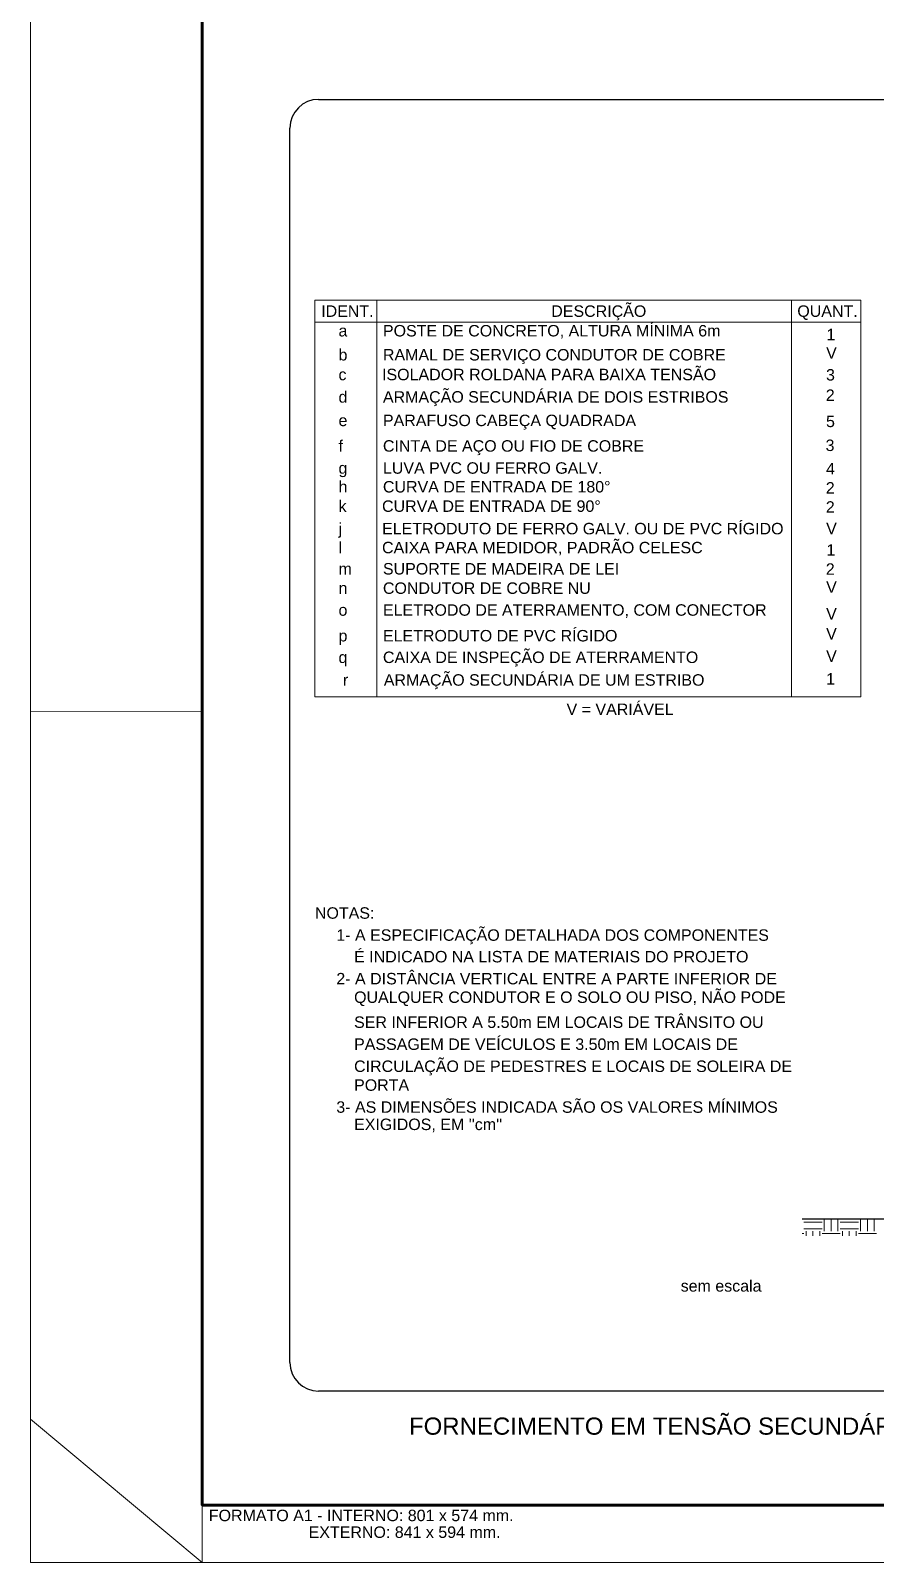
# Model space of a CAD drawing. Header units: millimetres. Extents: x 234.6 to 276.6, y 175.2 to 204.9.
# Drawn here: x 234.59 to 241.97, y 175.16 to 188.53 of the extents above; entities that cross this region are included whole.
import ezdxf

# ---------------------------------------------------------------- set-up
doc = ezdxf.new("R2010")
doc.units = ezdxf.units.MM
doc.header["$LTSCALE"] = 3
doc.header["$MEASUREMENT"] = 0
for name, color, linetype, lineweight in [('FOLHA EXTERNA', 2, 'Continuous', 20), ('Folha_padrão', 6, 'Continuous', 60), ('P-CONTORNO2', 2, 'Continuous', 20), ('P-CONTORNO4', 3, 'Continuous', 30), ('P-HATCH', 1, 'Continuous', 5), ('P-MARGEM', 3, 'Continuous', 30), ('P-TEXTOS', 2, 'Continuous', 20), ('P-TÍTULO', 3, 'Continuous', 30)]:
    doc.layers.add(name, color=color, linetype=linetype, lineweight=lineweight)
doc.styles.add('Arial', font='arial.ttf')

msp = doc.modelspace()

# ---------------------------------------------------------------- linework, layer by layer
at = {"layer": 'FOLHA EXTERNA', "color": 2}
for p, q in [((236.086, 182.586), (234.586, 182.582)), ((236.086, 175.157), (234.586, 176.407))]:
    msp.add_line(p, q, dxfattribs=at)
at = {"layer": 'FOLHA EXTERNA', "color": 2, "linetype": 'Continuous'}
for points in [[(234.586, 175.157), (276.636, 175.157), (276.636, 204.857), (234.586, 204.857), (234.586, 175.157)], [(236.086, 175.661), (236.086, 175.157)]]:
    msp.add_lwpolyline(points, dxfattribs=at)
at = {"layer": 'Folha_padrão', "color": 6, "linetype": 'Continuous'}
msp.add_lwpolyline([(236.086, 204.357), (276.136, 204.357), (276.136, 175.657), (236.086, 175.657), (236.086, 204.357)], dxfattribs=at)
at = {"layer": 'P-CONTORNO2'}
for p, q in [((237.069, 186.176), (241.841, 186.176)), ((237.069, 186.176), (237.069, 182.713)), ((237.611, 186.176), (237.611, 182.713)), ((241.235, 186.176), (241.235, 182.713)), ((241.841, 186.176), (241.841, 182.713)), ((237.069, 185.983), (241.841, 185.983)), ((237.069, 182.713), (241.841, 182.713))]:
    msp.add_line(p, q, dxfattribs=at)
at = {"layer": 'P-CONTORNO4'}
msp.add_line((241.329, 178.157), (244.129, 178.157), dxfattribs=at)
at = {"layer": 'P-HATCH'}
for p, q in [((241.342, 178.127), (241.501, 178.127)), ((241.521, 178.048), (241.521, 178.157)), ((241.58, 178.048), (241.58, 178.157)), ((241.64, 178.048), (241.64, 178.157)), ((241.66, 178.127), (241.819, 178.127)), ((241.838, 178.048), (241.838, 178.157)), ((241.898, 178.048), (241.898, 178.157)), ((241.957, 178.048), (241.957, 178.157)), ((241.329, 178.028), (241.342, 178.028)), ((241.342, 178.068), (241.501, 178.068)), ((241.362, 178.007), (241.362, 178.048)), ((241.422, 178.007), (241.422, 178.048)), ((241.481, 178.007), (241.481, 178.048)), ((241.501, 178.028), (241.66, 178.028)), ((241.66, 178.068), (241.819, 178.068)), ((241.68, 178.007), (241.68, 178.048)), ((241.739, 178.007), (241.739, 178.048)), ((241.799, 178.007), (241.799, 178.048)), ((241.819, 178.028), (241.977, 178.028))]:
    msp.add_line(p, q, dxfattribs=at)
at = {"layer": 'P-MARGEM'}
for p, q in [((237.102, 187.928), (248.134, 187.928)), ((236.852, 176.901), (236.852, 187.678)), ((248.134, 176.651), (237.102, 176.651))]:
    msp.add_line(p, q, dxfattribs=at)
for centre, start, end in [((237.102, 187.678), 90, 180), ((237.102, 176.901), 180, 270)]:
    msp.add_arc(centre, 0.25, start, end, dxfattribs=at)

# ---------------------------------------------------------------- texts
at = {"layer": 'FOLHA EXTERNA', "color": 2, "char_height": 0.1, "attachment_point": 7, "line_spacing_factor": 0.9, "style": 'Arial'}
for s, insert, width in [('FORMATO A1 - INTERNO: 801 x 574 mm.', (236.143, 175.515), 4.2), ('EXTERNO: 841 x 594 mm.', (237.015, 175.369), 2.64)]:
    msp.add_mtext(s, dxfattribs=dict(at, insert=insert, width=width))
at = {"layer": 'P-TEXTOS', "char_height": 0.1, "attachment_point": 7, "line_spacing_factor": 0.798, "style": 'Arial'}
for s, insert, width in [('IDENT.                                        DESCRIÇÃO                                  QUANT.', (237.125, 185.999), 22.8), ('    a        POSTE DE CONCRETO, ALTURA MÍNIMA 6m                        ', (237.121, 185.84), 17.28), ('1', (241.54, 185.826), 0.24), ('    b        RAMAL DE SERVIÇO CONDUTOR DE COBRE ', (237.121, 185.618), 11.52), ('V', (241.537, 185.665), 0.24), ('    c        ISOLADOR ROLDANA PARA BAIXA TENSÃO                         ', (237.121, 185.475), 17.28), ('3', (241.536, 185.472), 0.24), ('    d        ARMAÇÃO SECUNDÁRIA DE DOIS ESTRIBOS', (237.121, 185.25), 11.52), ('2', (241.534, 185.296), 0.24), ('    e        PARAFUSO CABEÇA QUADRADA', (237.121, 185.045), 8.88), ('5', (241.536, 185.066), 0.24), ('    f         CINTA DE AÇO OU FIO DE COBRE', (237.121, 184.822), 10.08), ('3', (241.532, 184.857), 0.24), ('    g        LUVA PVC OU FERRO GALV. ', (237.121, 184.63), 8.88), ('4', (241.536, 184.654), 0.24), ('    h        CURVA DE ENTRADA DE 180°                                                 ', (237.121, 184.495), 20.64), ('2', (241.534, 184.487), 0.24), ('    k        CURVA DE ENTRADA DE 90°                                                   ', (237.121, 184.326), 20.88), ('2', (241.534, 184.32), 0.24), ('    j         ELETRODUTO DE FERRO GALV. OU DE PVC RÍGIDO', (237.121, 184.101), 13.44), ('V', (241.537, 184.132), 0.24), ('    l         CAIXA PARA MEDIDOR, PADRÃO CELESC                              ', (237.121, 183.947), 18.48), ('1', (241.54, 183.945), 0.24), ('    m       SUPORTE DE MADEIRA DE LEI                                               ', (237.121, 183.779), 20.16), ('2', (241.534, 183.778), 0.24), ('    n        CONDUTOR DE COBRE NU', (237.121, 183.61), 7.92), ('V', (241.537, 183.621), 0.24), ('    o        ELETRODO DE ATERRAMENTO, COM CONECTOR', (237.121, 183.402), 12), ('V', (241.537, 183.387), 0.24), ('    p        ELETRODUTO DE PVC RÍGIDO', (237.121, 183.166), 8.88), ('V', (241.537, 183.213), 0.24), ('    q        CAIXA DE INSPEÇÃO DE ATERRAMENTO                                ', (237.121, 182.977), 18.48), ('V', (241.537, 183.018), 0.24), ('     r        ARMAÇÃO SECUNDÁRIA DE UM ESTRIBO                           ', (237.121, 182.779), 17.52), ('1', (241.537, 182.82), 0.24), ('V = VARIÁVEL', (239.269, 182.554), 2.88), ('NOTAS:', (237.07, 180.774), 1.44), ('     1- A ESPECIFICAÇÃO DETALHADA DOS COMPONENTES', (237.063, 180.552), 11.76), ('         É INDICADO NA LISTA DE MATERIAIS DO PROJETO', (237.063, 180.393), 12.48), ('     2- A DISTÂNCIA VERTICAL ENTRE A PARTE INFERIOR DE', (237.063, 180.201), 12.96), ('         QUALQUER CONDUTOR E O SOLO OU PISO, NÃO PODE', (237.063, 180.013), 12.72), ('         SER INFERIOR A 5.50m EM LOCAIS DE TRÂNSITO OU ', (237.063, 179.821), 13.2), ('         PASSAGEM DE VEÍCULOS E 3.50m EM LOCAIS DE', (237.063, 179.629), 12), ('         CIRCULAÇÃO DE PEDESTRES E LOCAIS DE SOLEIRA DE', (237.063, 179.407), 13.2), ('         PORTA', (237.063, 179.272), 3.36), ('     3- AS DIMENSÕES INDICADA SÃO OS VALORES MÍNIMOS', (237.063, 179.08), 12.48), ("         EXIGIDOS, EM ''cm''", (237.063, 178.912), 6.72), ('sem escala', (240.266, 177.519), 2.4)]:
    msp.add_mtext(s, dxfattribs=dict(at, insert=insert, width=width))
at = {"layer": 'P-TÍTULO', "insert": (237.892, 176.225), "char_height": 0.15, "width": 26.64, "attachment_point": 7, "line_spacing_factor": 0.798, "style": 'Arial'}
msp.add_mtext('FORNECIMENTO EM TENSÃO SECUNDÁRIA - MEDIÇÃO À 4 FIOS - INSTALAÇÃO EM POSTE', dxfattribs=at)

doc.saveas('drawing.dxf')
